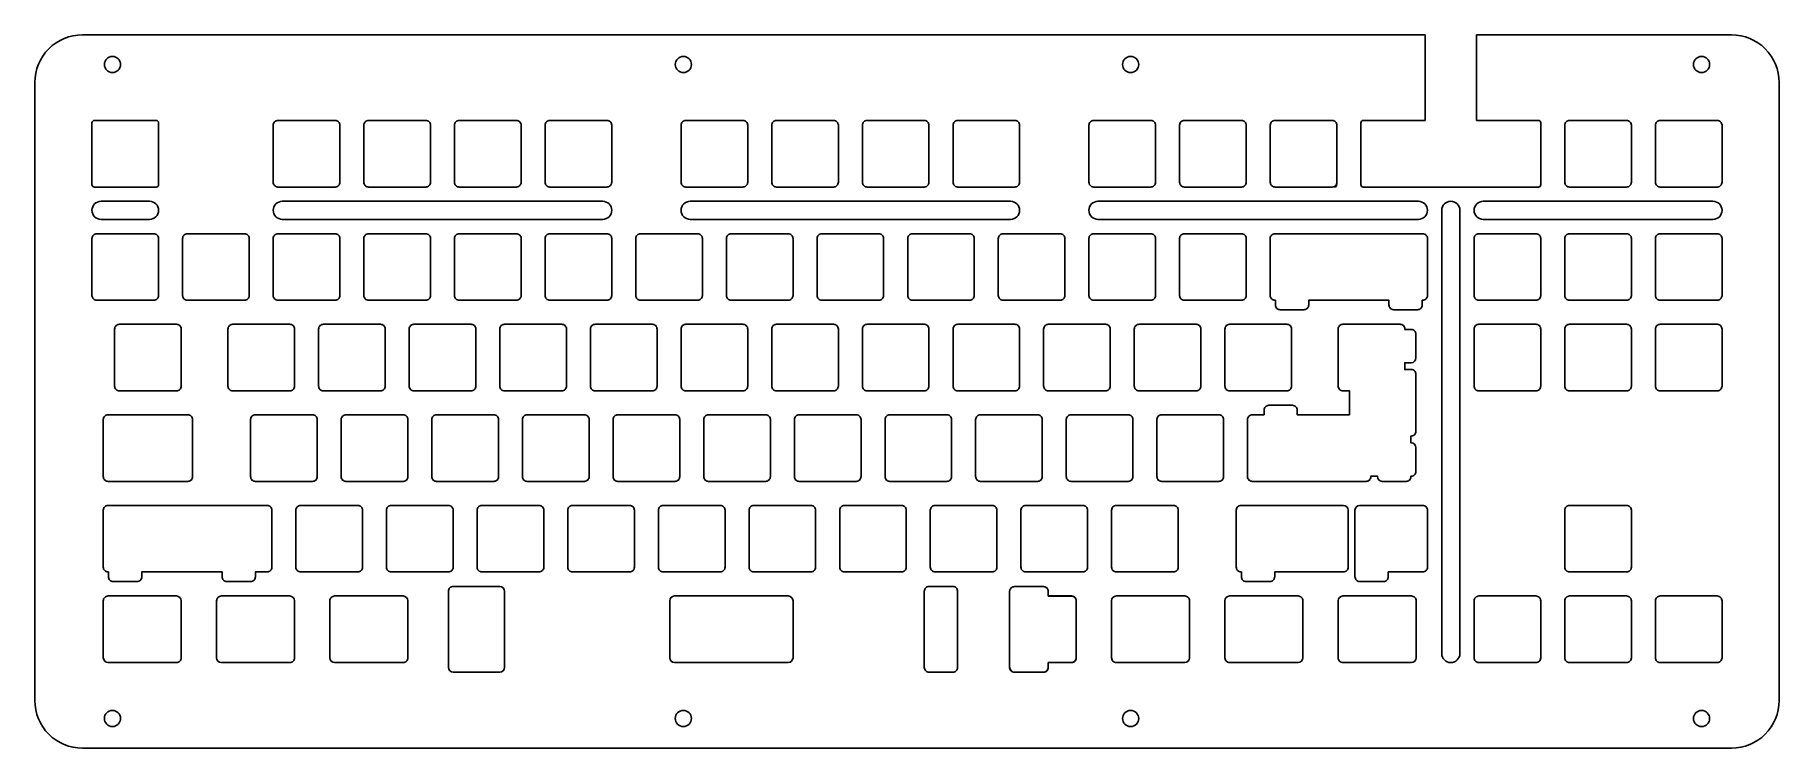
# Model space of a CAD drawing. Header units: millimetres. Extents: x 0 to 367, y 0 to 150.
import ezdxf

# ---------------------------------------------------------------- set-up
doc = ezdxf.new("R2010")
doc.units = ezdxf.units.MM
doc.header["$MEASUREMENT"] = 0

msp = doc.modelspace()

# ---------------------------------------------------------------- linework, layer by layer
for p, q in [((295.78, 113.18), (295.78, 19.97)), ((295.78, 113.18), (295.78, 19.97)), ((299.58, 19.97), (299.58, 113.18)), ((299.58, 19.97), (299.58, 113.18)), ((87.01, 17.05), (87.01, 33.06)), ((88.01, 34.06), (97.77, 34.05)), ((98.77, 33.05), (98.77, 17.05)), ((133.51, 19.07), (133.51, 31.07)), ((134.51, 32.07), (144.03, 32.07)), ((144.03, 32.07), (158.42, 32.07)), ((159.42, 31.07), (159.42, 19.07)), ((204.95, 17.07), (204.95, 31.07)), ((213.07, 32.07), (217.95, 32.07)), ((218.95, 31.07), (218.95, 19.07)), ((88.01, 16.05), (97.77, 16.05)), ((148.9, 18.07), (134.51, 18.07)), ((158.42, 18.07), (148.9, 18.07)), ((212.07, 16.07), (205.95, 16.07)), ((217.95, 18.07), (213.07, 18.07)), ((213.07, 18.07), (213.07, 17.07))]:
    msp.add_line(p, q)
for points in [[(10.07, 0.07), (22.64, 0.07), (356.68, 0.07, 0.414214), (366.68, 10.07), (366.68, 140.08, 0.414214), (356.68, 150.08), (303.08, 150.08), (303.08, 132.08), (316.08, 132.08, -0.414214), (316.58, 131.58), (316.58, 118.58, -0.414214), (316.08, 118.08), (303.08, 118.08), (292.27, 118.08), (279.27, 118.08, -0.414214), (278.77, 118.58), (278.77, 131.58, -0.414214), (279.27, 132.08), (292.27, 132.08), (292.27, 150.08), (10.07, 150.08, 0.414214), (0.07, 140.08), (0.07, 125.08), (0.07, 10.07, 0.414214)], [(12.07, 118.58), (12.07, 131.58, -0.414214), (12.57, 132.08), (25.57, 132.08, -0.414214), (26.07, 131.58), (26.07, 118.58, -0.414214), (25.57, 118.08), (12.57, 118.08, -0.414214)], [(50.17, 131.08), (50.17, 119.08, 0.414214), (51.17, 118.08), (63.17, 118.08, 0.414214), (64.17, 119.08), (64.17, 131.08, 0.414214), (63.17, 132.08), (51.17, 132.08, 0.414214)], [(83.22, 119.08), (83.22, 131.08, 0.414214), (82.22, 132.08), (70.22, 132.08, 0.414214), (69.22, 131.08), (69.22, 119.08, 0.414214), (70.22, 118.08), (82.22, 118.08, 0.414214)], [(89.27, 118.08), (101.27, 118.08, 0.414214), (102.27, 119.08), (102.27, 131.08, 0.414214), (101.27, 132.08), (89.27, 132.08, 0.414214), (88.27, 131.08), (88.27, 119.08, 0.414214)], [(107.32, 119.08, 0.414214), (108.32, 118.08), (120.32, 118.08, 0.414214), (121.32, 119.08), (121.32, 131.08, 0.414214), (120.32, 132.08), (108.32, 132.08, 0.414214), (107.32, 131.08)], [(136.9, 132.08, 0.414214), (135.9, 131.08), (135.9, 119.08, 0.414214), (136.9, 118.08), (148.9, 118.08, 0.414214), (149.9, 119.08), (149.9, 131.08, 0.414214), (148.9, 132.08)], [(167.95, 118.08, 0.414214), (168.95, 119.08), (168.95, 131.08, 0.414214), (167.95, 132.08), (155.95, 132.08, 0.414214), (154.95, 131.08), (154.95, 119.08, 0.414214), (155.95, 118.08)], [(175, 118.08), (187, 118.08, 0.414214), (188, 119.08), (188, 131.08, 0.414214), (187, 132.08), (175, 132.08, 0.414214), (174, 131.08), (174, 119.08, 0.414214)], [(193.05, 131.08), (193.05, 119.08, 0.414214), (194.05, 118.08), (206.05, 118.08, 0.414214), (207.05, 119.08), (207.05, 131.08, 0.414214), (206.05, 132.08), (194.05, 132.08, 0.414214)], [(234.62, 132.08), (222.62, 132.08, 0.414214), (221.62, 131.08), (221.62, 119.08, 0.414214), (222.62, 118.08), (234.62, 118.08, 0.414214), (235.62, 119.08), (235.62, 131.08, 0.414214)], [(241.67, 132.08, 0.414214), (240.67, 131.08), (240.67, 119.08, 0.414214), (241.67, 118.08), (253.67, 118.08, 0.414214), (254.67, 119.08), (254.67, 131.08, 0.414214), (253.67, 132.08)], [(272.73, 118.08, 0.414214), (273.73, 119.08), (273.73, 131.08, 0.414214), (272.73, 132.08), (260.73, 132.08, 0.414214), (259.73, 131.08), (259.73, 119.08, 0.414214), (260.73, 118.08)], [(335.63, 119.08), (335.63, 131.08, 0.414214), (334.63, 132.08), (322.63, 132.08, 0.414214), (321.63, 131.08), (321.63, 119.08, 0.414214), (322.63, 118.08), (334.63, 118.08, 0.414214)], [(340.68, 131.08), (340.68, 119.08, 0.414214), (341.68, 118.08), (353.68, 118.08, 0.414214), (354.68, 119.08), (354.68, 131.08, 0.414214), (353.68, 132.08), (341.68, 132.08, 0.414214)], [(13.97, 115.08, 1), (13.97, 111.28), (24.17, 111.28, 1), (24.17, 115.08)], [(52.07, 115.08, 1), (52.07, 111.28), (119.42, 111.28, 1), (119.42, 115.08)], [(119.42, 115.08), (52.07, 115.08, 1), (52.07, 111.28), (119.42, 111.28, 1)], [(205.15, 111.28, 1), (205.15, 115.08), (137.8, 115.08, 1), (137.8, 111.28)], [(205.15, 115.08), (137.8, 115.08, 1), (137.8, 111.28), (205.15, 111.28, 1)], [(290.87, 111.28, 1), (290.87, 115.08), (223.52, 115.08, 1), (223.52, 111.28)], [(290.87, 115.08), (223.52, 115.08, 1), (223.52, 111.28), (290.87, 111.28, 1)], [(304.48, 111.28), (352.78, 111.28, 1), (352.78, 115.08), (304.48, 115.08, 1)], [(352.78, 115.08), (304.48, 115.08, 1), (304.48, 111.28), (352.78, 111.28, 1)], [(25.07, 94.27, 0.414214), (26.07, 95.27), (26.07, 107.27, 0.414214), (25.07, 108.27), (13.07, 108.27, 0.414214), (12.07, 107.27), (12.07, 95.27, 0.414214), (13.07, 94.27)], [(31.12, 95.27, 0.414214), (32.12, 94.27), (44.12, 94.27, 0.414214), (45.12, 95.27), (45.12, 107.27, 0.414214), (44.12, 108.27), (32.12, 108.27, 0.414214), (31.12, 107.27)], [(63.17, 108.27), (51.17, 108.27, 0.414214), (50.17, 107.27), (50.17, 95.27, 0.414214), (51.17, 94.27), (63.17, 94.27, 0.414214), (64.17, 95.27), (64.17, 107.27, 0.414214)], [(70.22, 94.27), (82.22, 94.27, 0.414214), (83.22, 95.27), (83.22, 107.27, 0.414214), (82.22, 108.27), (70.22, 108.27, 0.414214), (69.22, 107.27), (69.22, 95.27, 0.414214)], [(88.27, 107.27), (88.27, 95.27, 0.414214), (89.27, 94.27), (101.27, 94.27, 0.414214), (102.27, 95.27), (102.27, 107.27, 0.414214), (101.27, 108.27), (89.27, 108.27, 0.414214)], [(120.32, 94.27, 0.414214), (121.32, 95.27), (121.32, 107.27, 0.414214), (120.32, 108.27), (108.32, 108.27, 0.414214), (107.32, 107.27), (107.32, 95.27, 0.414214), (108.32, 94.27)], [(127.37, 94.27), (139.37, 94.27, 0.414214), (140.37, 95.27), (140.37, 107.27, 0.414214), (139.37, 108.27), (127.37, 108.27, 0.414214), (126.37, 107.27), (126.37, 95.27, 0.414214)], [(158.42, 108.27), (146.42, 108.27, 0.414214), (145.42, 107.27), (145.42, 95.27, 0.414214), (146.42, 94.27), (158.42, 94.27, 0.414214), (159.42, 95.27), (159.42, 107.27, 0.414214)], [(178.47, 107.27, 0.414214), (177.47, 108.27), (165.47, 108.27, 0.414214), (164.47, 107.27), (164.47, 95.27, 0.414214), (165.47, 94.27), (177.47, 94.27, 0.414214), (178.47, 95.27)], [(183.52, 95.27, 0.414214), (184.52, 94.27), (196.52, 94.27, 0.414214), (197.52, 95.27), (197.52, 107.27, 0.414214), (196.52, 108.27), (184.52, 108.27, 0.414214), (183.52, 107.27)], [(203.57, 108.27, 0.414214), (202.57, 107.27), (202.57, 95.27, 0.414214), (203.57, 94.27), (215.57, 94.27, 0.414214), (216.57, 95.27), (216.57, 107.27, 0.414214), (215.57, 108.27)], [(221.62, 107.27), (221.62, 95.27, 0.414214), (222.62, 94.27), (234.62, 94.27, 0.414214), (235.62, 95.27), (235.62, 107.27, 0.414214), (234.62, 108.27), (222.62, 108.27, 0.414214)], [(241.67, 94.27), (253.67, 94.27, 0.414214), (254.67, 95.27), (254.67, 107.27, 0.414214), (253.67, 108.27), (241.67, 108.27, 0.414214), (240.67, 107.27), (240.67, 95.27, 0.414214)], [(267.81, 93.27, -0.414214), (266.81, 92.27), (261.81, 92.27, -0.414214), (260.81, 93.27), (260.81, 94.27), (260.72, 94.27, -0.414214), (259.72, 95.27), (259.72, 107.27, -0.414214), (260.72, 108.27), (291.77, 108.27, -0.414214), (292.77, 107.27), (292.77, 95.27, -0.414214), (291.77, 94.27), (291.68, 94.27), (291.68, 93.27, -0.414214), (290.68, 92.27), (285.68, 92.27, -0.414214), (284.68, 93.27), (284.68, 94.27), (267.81, 94.27)], [(315.58, 94.27, 0.414214), (316.58, 95.27), (316.58, 107.27, 0.414214), (315.58, 108.27), (303.58, 108.27, 0.414214), (302.58, 107.27), (302.58, 95.27, 0.414214), (303.58, 94.27)], [(335.63, 107.27, 0.414214), (334.63, 108.27), (322.63, 108.27, 0.414214), (321.63, 107.27), (321.63, 95.27, 0.414214), (322.63, 94.27), (334.63, 94.27, 0.414214), (335.63, 95.27)], [(341.68, 108.27, 0.414214), (340.68, 107.27), (340.68, 95.27, 0.414214), (341.68, 94.27), (353.68, 94.27, 0.414214), (354.68, 95.27), (354.68, 107.27, 0.414214), (353.68, 108.27)], [(16.83, 76.22, 0.414214), (17.83, 75.22), (29.83, 75.22, 0.414214), (30.83, 76.22), (30.83, 88.22, 0.414214), (29.83, 89.22), (17.83, 89.22, 0.414214), (16.83, 88.22)], [(41.65, 89.22, 0.414214), (40.65, 88.22), (40.65, 76.22, 0.414214), (41.65, 75.22), (53.65, 75.22, 0.414214), (54.65, 76.22), (54.65, 88.22, 0.414214), (53.65, 89.22)], [(59.7, 88.22), (59.7, 76.22, 0.414214), (60.7, 75.22), (72.7, 75.22, 0.414214), (73.7, 76.22), (73.7, 88.22, 0.414214), (72.7, 89.22), (60.7, 89.22, 0.414214)], [(92.75, 88.22, 0.414214), (91.75, 89.22), (79.75, 89.22, 0.414214), (78.75, 88.22), (78.75, 76.22, 0.414214), (79.75, 75.22), (91.75, 75.22, 0.414214), (92.75, 76.22)], [(98.8, 75.22), (110.8, 75.22, 0.414214), (111.8, 76.22), (111.8, 88.22, 0.414214), (110.8, 89.22), (98.8, 89.22, 0.414214), (97.8, 88.22), (97.8, 76.22, 0.414214)], [(117.85, 89.22, 0.414214), (116.85, 88.22), (116.85, 76.22, 0.414214), (117.85, 75.22), (129.85, 75.22, 0.414214), (130.85, 76.22), (130.85, 88.22, 0.414214), (129.85, 89.22)], [(148.9, 75.22, 0.414214), (149.9, 76.22), (149.9, 88.22, 0.414214), (148.9, 89.22), (136.9, 89.22, 0.414214), (135.9, 88.22), (135.9, 76.22, 0.414214), (136.9, 75.22)], [(154.95, 76.22, 0.414214), (155.95, 75.22), (167.95, 75.22, 0.414214), (168.95, 76.22), (168.95, 88.22, 0.414214), (167.95, 89.22), (155.95, 89.22, 0.414214), (154.95, 88.22)], [(187, 75.22, 0.414214), (188, 76.22), (188, 88.22, 0.414214), (187, 89.22), (175, 89.22, 0.414214), (174, 88.22), (174, 76.22, 0.414214), (175, 75.22)], [(194.05, 75.22), (206.05, 75.22, 0.414214), (207.05, 76.22), (207.05, 88.22, 0.414214), (206.05, 89.22), (194.05, 89.22, 0.414214), (193.05, 88.22), (193.05, 76.22, 0.414214)], [(213.1, 89.22, 0.414214), (212.1, 88.22), (212.1, 76.22, 0.414214), (213.1, 75.22), (225.1, 75.22, 0.414214), (226.1, 76.22), (226.1, 88.22, 0.414214), (225.1, 89.22)], [(244.15, 89.22), (232.15, 89.22, 0.414214), (231.15, 88.22), (231.15, 76.22, 0.414214), (232.15, 75.22), (244.15, 75.22, 0.414214), (245.15, 76.22), (245.15, 88.22, 0.414214)], [(251.2, 89.22, 0.414214), (250.2, 88.22), (250.2, 76.22, 0.414214), (251.2, 75.22), (263.2, 75.22, 0.414214), (264.2, 76.22), (264.2, 88.22, 0.414214), (263.2, 89.22)], [(255.96, 56.17, -0.414214), (254.96, 57.17), (254.96, 69.17, -0.414214), (255.96, 70.17), (258.43, 70.17), (258.43, 71.17, -0.414214), (259.43, 72.17), (264.39, 72.17, -0.414218), (265.39, 71.17), (265.39, 70.17), (276.36, 70.17), (276.36, 75.22), (275.01, 75.22, -0.414214), (274.01, 76.22), (274.01, 88.22, -0.414214), (275.01, 89.22), (287.01, 89.22, -0.414214), (288.01, 88.22), (288.01, 88.13), (289.36, 88.13, -0.414214), (290.36, 87.13), (290.36, 82.13, -0.412767), (289.36, 81.13), (288.01, 81.13), (288.01, 79.7), (289.36, 79.7, -0.414214), (290.36, 78.7), (290.36, 66.7, -0.414214), (289.36, 65.7), (289.3, 65.7), (289.3, 64.26), (289.36, 64.26, -0.412767), (290.36, 63.26), (290.36, 58.26, -0.414214), (289.36, 57.26), (289.3, 57.26), (289.3, 57.17, -0.414214), (288.3, 56.17), (283.22, 56.17, -0.401509), (282.27, 57.17), (282.27, 57.26), (280.86, 57.26), (280.86, 57.17, -0.414214), (279.86, 56.17)], [(315.58, 89.22), (303.58, 89.22, 0.414214), (302.58, 88.22), (302.58, 76.22, 0.414214), (303.58, 75.22), (315.58, 75.22, 0.414214), (316.58, 76.22), (316.58, 88.22, 0.414214)], [(321.63, 88.22), (321.63, 76.22, 0.414214), (322.63, 75.22), (334.63, 75.22, 0.414214), (335.63, 76.22), (335.63, 88.22, 0.414214), (334.63, 89.22), (322.63, 89.22, 0.414214)], [(341.68, 89.22, 0.414214), (340.68, 88.22), (340.68, 76.22, 0.414214), (341.68, 75.22), (353.68, 75.22, 0.414214), (354.68, 76.22), (354.68, 88.22, 0.414214), (353.68, 89.22)], [(14.45, 57.17, 0.414214), (15.45, 56.17), (32.22, 56.17, 0.414214), (33.22, 57.17), (33.22, 69.17, 0.414214), (32.22, 70.17), (15.45, 70.17, 0.414214), (14.45, 69.17)], [(45.41, 69.17), (45.41, 57.17, 0.414214), (46.41, 56.17), (58.41, 56.17, 0.414214), (59.41, 57.17), (59.41, 69.17, 0.414214), (58.41, 70.17), (46.41, 70.17, 0.414214)], [(77.46, 56.17, 0.414214), (78.46, 57.17), (78.46, 69.17, 0.414214), (77.46, 70.17), (65.46, 70.17, 0.414214), (64.46, 69.17), (64.46, 57.17, 0.414214), (65.46, 56.17)], [(83.51, 57.17, 0.414214), (84.51, 56.17), (96.51, 56.17, 0.414214), (97.51, 57.17), (97.51, 69.17, 0.414214), (96.51, 70.17), (84.51, 70.17, 0.414214), (83.51, 69.17)], [(115.56, 70.17), (103.56, 70.17, 0.414214), (102.56, 69.17), (102.56, 57.17, 0.414214), (103.56, 56.17), (115.56, 56.17, 0.414214), (116.56, 57.17), (116.56, 69.17, 0.414214)], [(122.61, 56.17), (134.61, 56.17, 0.414214), (135.61, 57.17), (135.61, 69.17, 0.414214), (134.61, 70.17), (122.61, 70.17, 0.414214), (121.61, 69.17), (121.61, 57.17, 0.414214)], [(141.66, 56.17), (153.66, 56.17, 0.414214), (154.66, 57.17), (154.66, 69.17, 0.414214), (153.66, 70.17), (141.66, 70.17, 0.414214), (140.66, 69.17), (140.66, 57.17, 0.414214)], [(172.71, 70.17), (160.71, 70.17, 0.414214), (159.71, 69.17), (159.71, 57.17, 0.414214), (160.71, 56.17), (172.71, 56.17, 0.414214), (173.71, 57.17), (173.71, 69.17, 0.414214)], [(179.76, 70.17, 0.414214), (178.76, 69.17), (178.76, 57.17, 0.414214), (179.76, 56.17), (191.76, 56.17, 0.414214), (192.76, 57.17), (192.76, 69.17, 0.414214), (191.76, 70.17)], [(210.81, 56.17, 0.414214), (211.81, 57.17), (211.81, 69.17, 0.414214), (210.81, 70.17), (198.81, 70.17, 0.414214), (197.81, 69.17), (197.81, 57.17, 0.414214), (198.81, 56.17)], [(217.86, 56.17), (229.86, 56.17, 0.414214), (230.86, 57.17), (230.86, 69.17, 0.414214), (229.86, 70.17), (217.86, 70.17, 0.414214), (216.86, 69.17), (216.86, 57.17, 0.414214)], [(236.91, 56.17), (248.91, 56.17, 0.414214), (249.91, 57.17), (249.91, 69.17, 0.414214), (248.91, 70.17), (236.91, 70.17, 0.414214), (235.91, 69.17), (235.91, 57.17, 0.414214)], [(22.54, 36.12, -0.414214), (21.54, 35.12), (16.54, 35.12, -0.414214), (15.54, 36.12), (15.54, 37.12), (15.45, 37.12, -0.414214), (14.45, 38.12), (14.45, 50.12, -0.414214), (15.45, 51.12), (48.88, 51.12, -0.414214), (49.88, 50.12), (49.88, 38.12, -0.414214), (48.88, 37.12), (46.42, 37.12), (46.42, 36.12, -0.414214), (45.42, 35.12), (40.42, 35.12, -0.414214), (39.42, 36.12), (39.42, 37.12), (22.54, 37.12)], [(54.93, 50.12), (54.93, 38.12, 0.414214), (55.93, 37.12), (67.93, 37.12, 0.414214), (68.93, 38.12), (68.93, 50.12, 0.414214), (67.93, 51.12), (55.93, 51.12, 0.414214)], [(73.98, 50.12), (73.98, 38.12, 0.414214), (74.98, 37.12), (86.98, 37.12, 0.414214), (87.98, 38.12), (87.98, 50.12, 0.414214), (86.98, 51.12), (74.98, 51.12, 0.414214)], [(94.03, 51.12, 0.414214), (93.03, 50.12), (93.03, 38.12, 0.414214), (94.03, 37.12), (106.03, 37.12, 0.414214), (107.03, 38.12), (107.03, 50.12, 0.414214), (106.03, 51.12)], [(126.08, 50.12, 0.414214), (125.08, 51.12), (113.08, 51.12, 0.414214), (112.08, 50.12), (112.08, 38.12, 0.414214), (113.08, 37.12), (125.08, 37.12, 0.414214), (126.08, 38.12)], [(144.13, 51.12), (132.13, 51.12, 0.414214), (131.13, 50.12), (131.13, 38.12, 0.414214), (132.13, 37.12), (144.13, 37.12, 0.414214), (145.13, 38.12), (145.13, 50.12, 0.414214)], [(163.18, 51.12), (151.18, 51.12, 0.414214), (150.18, 50.12), (150.18, 38.12, 0.414214), (151.18, 37.12), (163.18, 37.12, 0.414214), (164.18, 38.12), (164.18, 50.12, 0.414214)], [(169.23, 38.12, 0.414214), (170.23, 37.12), (182.23, 37.12, 0.414214), (183.23, 38.12), (183.23, 50.12, 0.414214), (182.23, 51.12), (170.23, 51.12, 0.414214), (169.23, 50.12)], [(201.28, 51.12), (189.28, 51.12, 0.414214), (188.28, 50.12), (188.28, 38.12, 0.414214), (189.28, 37.12), (201.28, 37.12, 0.414214), (202.28, 38.12), (202.28, 50.12, 0.414214)], [(220.33, 51.12), (208.33, 51.12, 0.414214), (207.33, 50.12), (207.33, 38.12, 0.414214), (208.33, 37.12), (220.33, 37.12, 0.414214), (221.33, 38.12), (221.33, 50.12, 0.414214)], [(239.38, 37.12, 0.414214), (240.38, 38.12), (240.38, 50.12, 0.414214), (239.38, 51.12), (227.38, 51.12, 0.414214), (226.38, 50.12), (226.38, 38.12, 0.414214), (227.38, 37.12)], [(260.66, 36.12, -0.414214), (259.66, 35.12), (254.66, 35.12, -0.414214), (253.66, 36.12), (253.66, 37.12), (253.58, 37.12, -0.414214), (252.58, 38.12), (252.58, 50.12, -0.414214), (253.58, 51.12), (275.1, 51.12, -0.414213), (276.1, 50.12), (276.1, 38.12, -0.414214), (275.1, 37.12), (260.66, 37.12)], [(284.54, 36.12, -0.414214), (283.54, 35.12), (278.54, 35.12, -0.414214), (277.54, 36.12), (277.54, 50.12, -0.412767), (278.54, 51.12), (291.77, 51.12, -0.414214), (292.77, 50.12), (292.77, 38.12, -0.414214), (291.77, 37.12), (284.54, 37.12)], [(335.63, 38.12), (335.63, 50.12, 0.414214), (334.63, 51.12), (322.63, 51.12, 0.414214), (321.63, 50.12), (321.63, 38.12, 0.414214), (322.63, 37.12), (334.63, 37.12, 0.414214)], [(194.02, 17.05, -0.414214), (193.02, 16.05), (188.02, 16.05, -0.414214), (187.02, 17.05), (187.02, 33.06, -0.414214), (188.02, 34.06), (193.02, 34.06, -0.414214), (194.02, 33.06)], [(218.95, 19.05, -0.414214), (217.95, 18.05), (213.07, 18.05), (213.07, 17.05, -0.414214), (212.07, 16.05), (205.95, 16.05, -0.414214), (204.95, 17.05), (204.95, 33.05, -0.414214), (205.95, 34.05), (212.07, 34.05, -0.414214), (213.07, 33.05), (213.07, 32.05), (217.95, 32.05, -0.414214), (218.95, 31.05)], [(30.83, 31.07, 0.414213), (29.83, 32.07), (15.45, 32.07, 0.414214), (14.45, 31.07), (14.45, 19.07, 0.414213), (15.45, 18.07), (29.83, 18.07, 0.414214), (30.83, 19.07)], [(38.26, 31.07), (38.26, 19.07, 0.414213), (39.26, 18.07), (53.65, 18.07, 0.414214), (54.65, 19.07), (54.65, 31.07, 0.414213), (53.65, 32.07), (39.26, 32.07, 0.414214)], [(63.08, 32.07, 0.414214), (62.08, 31.07), (62.08, 19.07, 0.414213), (63.08, 18.07), (77.46, 18.07, 0.414214), (78.46, 19.07), (78.46, 31.07, 0.414213), (77.46, 32.07)], [(241.76, 32.07), (227.38, 32.07, 0.414213), (226.38, 31.07), (226.38, 19.07, 0.414214), (227.38, 18.07), (241.76, 18.07, 0.414213), (242.76, 19.07), (242.76, 31.07, 0.414214)], [(250.2, 31.07), (250.2, 19.07, 0.414214), (251.2, 18.07), (265.58, 18.07, 0.414213), (266.58, 19.07), (266.58, 31.07, 0.414214), (265.58, 32.07), (251.2, 32.07, 0.414213)], [(274.01, 31.07), (274.01, 19.07, 0.414214), (275.01, 18.07), (289.39, 18.07, 0.414213), (290.39, 19.07), (290.39, 31.07, 0.414214), (289.39, 32.07), (275.01, 32.07, 0.414213)], [(316.58, 19.07), (316.58, 31.07, 0.414214), (315.58, 32.07), (303.58, 32.07, 0.414214), (302.58, 31.07), (302.58, 19.07, 0.414214), (303.58, 18.07), (315.58, 18.07, 0.414214)], [(335.63, 31.07, 0.414214), (334.63, 32.07), (322.63, 32.07, 0.414214), (321.63, 31.07), (321.63, 19.07, 0.414214), (322.63, 18.07), (334.63, 18.07, 0.414214), (335.63, 19.07)], [(354.68, 31.07, 0.414214), (353.68, 32.07), (341.68, 32.07, 0.414214), (340.68, 31.07), (340.68, 19.07, 0.414214), (341.68, 18.07), (353.68, 18.07, 0.414214), (354.68, 19.07)]]:
    msp.add_lwpolyline(points, format="xyb", close=True)
for centre in [(16.38, 143.85), (136.38, 143.85), (230.38, 143.85), (350.38, 143.85), (16.37, 6.31), (136.37, 6.31), (230.38, 6.3), (350.38, 6.3)]:
    msp.add_circle(centre, 1.7)
at = {"extrusion": (0, 0, -1)}
for centre, radius, start, end in [((-273.22, 118.58), 0.5, 180, 270), ((-217.95, 31.07), 1, 90, 180), ((-217.95, 19.07), 1, 180, 270), ((-205.95, 17.07), 1, 270, 0), ((-212.07, 17.07), 1, 180, 270)]:
    msp.add_arc(centre, radius, start, end, dxfattribs=at)
for centre, radius, start, end in [((297.68, 113.18), 1.9, 0, 180), ((297.68, 113.18), 1.9, 0, 180), ((88.01, 33.06), 1, 89.9782, 180), ((97.77, 33.05), 1, 0, 89.9782), ((134.51, 31.07), 1, 90, 180), ((144.04, 31.07), 1, 90.2831, 90.365), ((158.42, 31.07), 1, 0, 90), ((134.51, 19.07), 1, 180, 270), ((158.42, 19.07), 1, 270, 0), ((297.68, 19.97), 1.9, 180, 270), ((297.68, 19.97), 1.9, 180, 270), ((297.68, 19.97), 1.9, 270.0009, 0), ((297.68, 19.97), 1.9, 270.0009, 0), ((88.01, 17.05), 1, 180, 270), ((97.77, 17.05), 1, 270, 0), ((148.9, 19.07), 1, 270, 270.365)]:
    msp.add_arc(centre, radius, start, end)

doc.saveas('drawing.dxf')
